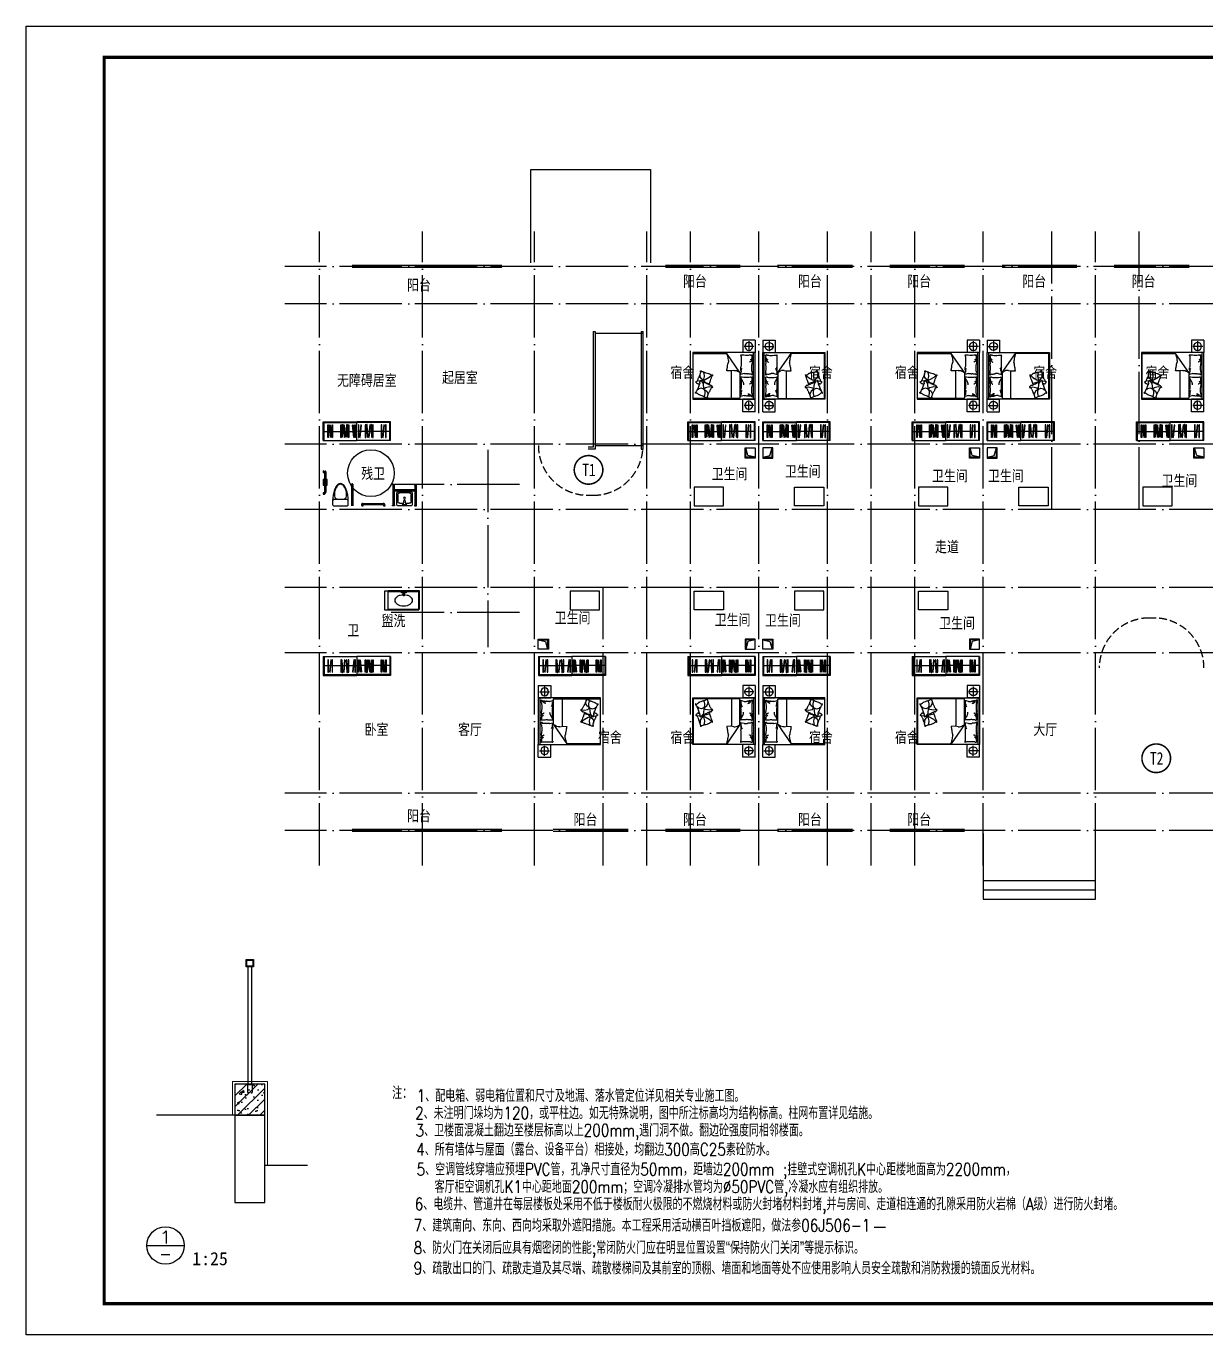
# Model space of a CAD drawing. Extents: x -695846 to 822170, y -413475 to 397179.
# Drawn here: x 335420 to 373275, y 267602 to 309602 of the extents above; entities that cross this region are included whole.
import ezdxf
from ezdxf.enums import TextEntityAlignment as Align

# ---------------------------------------------------------------- set-up
doc = ezdxf.new("R2010")
doc.units = 0
doc.header["$LTSCALE"] = 1000
doc.header["$MEASUREMENT"] = 0
doc.linetypes.add('DASH', pattern=[0.35, 0.25, -0.1])
doc.linetypes.add('DOTE', pattern=[2.42, 2, -0.2, 0.02, -0.2])
for name, color, linetype in [('001-栏杆', 163, 'Continuous'), ('A-平面阳台、护栏', 163, 'Continuous'), ('A-立面阳台栏杆', 157, 'Continuous'), ('A-详图', 151, 'Continuous'), ('BALCONY', 6, 'Continuous'), ('DIM_IDEN', 3, 'Continuous'), ('DOTE', 1, 'DOTE'), ('LVTRY', 6, 'Continuous'), ('PUB_DIM', 3, 'Continuous'), ('PUB_TEXT', 7, 'Continuous'), ('STAIR', 2, 'Continuous'), ('T-图框-175', 175, 'Continuous'), ('TREE', 74, 'Continuous')]:
    doc.layers.add(name, color=color, linetype=linetype)
doc.layers.add('_0', color=7, linetype='Continuous', lineweight=0)
doc.styles.add('-黑体', font='simhei.ttf', dxfattribs={"width": 0.8})
doc.styles.add('_HZTXT', font='txt.shx', dxfattribs={"width": 0.8, "bigfont": 'HZTXT.shx'})
doc.styles.add('COMP', font='complex_.ttf', dxfattribs={"bigfont": 'hztxt'})
doc.styles.add('DIM_FONT', font='SIMPLEX.shx', dxfattribs={"width": 0.8})

# ---------------------------------------------------------------- blocks, each defined once
blk = doc.blocks.new('wefegr')
at = {"layer": 'LVTRY', "color": 250}
for p, q in [((2978005, -398506), (2977980, -398506)), ((2977980, -398506), (2977980, -398594)), ((2978005, -398594), (2978005, -398506)), ((2977493, -398644), (2978493, -398644)), ((2978069, -398594), (2977917, -398594)), ((2977917, -398594), (2977917, -398644)), ((2978069, -398644), (2978069, -398594))]:
    blk.add_line(p, q, dxfattribs=at)
blk.add_lwpolyline([(2977493, -398670), (2978493, -398670), (2978493, -398067), (2977493, -398067)], close=True, dxfattribs=at)
for centre in [(2977942, -398619), (2978043, -398619)]:
    blk.add_circle(centre, 19.1, dxfattribs=at)
for centre, radius, start, end in [((2977849, -398356), 131, 148.8288, 211.1712), ((2977917, -398397), 211, 124.4003, 148.8288), ((2977917, -398315), 211, 211.1712, 235.5997), ((2977962, -398463), 290, 105.8345, 124.4003), ((2977962, -398249), 290, 235.5997, 254.1655), ((2977991, -398567), 398, 74.1655, 105.8345), ((2977991, -398145), 398, 254.1655, 268.3484), ((2977991, -398145), 398, 272.0081, 285.8345), ((2978021, -398463), 290, 55.5997, 74.1655), ((2978021, -398249), 290, 285.8345, 304.4003), ((2978066, -398397), 211, 31.1712, 55.5997), ((2978066, -398315), 211, 304.4003, 328.8288), ((2978134, -398356), 131, 328.8288, 31.1712)]:
    blk.add_arc(centre, radius, start, end, dxfattribs=at)
blk = doc.blocks.new('15w1e35rwe')
at = {"layer": 'LVTRY'}
for points in [[(592286, 135026), (593226, 135026), (593226, 134426), (592286, 134426)], [(594246, 133166), (594246, 133491), (593921, 133491), (593921, 133166)], [(594246, 133166), (594246, 133466), (593946, 133466), (593946, 133166)]]:
    blk.add_lwpolyline(points, close=True, dxfattribs=at)
blk.add_lwpolyline([(594246, 133466), (594012, 133412), (593946, 133166)], dxfattribs=at)
blk = doc.blocks.new('A$C4D475324')
at = {"ltscale": 100}
blk.add_lwpolyline([(40, 520), (460, 520, 0.414214), (500, 560), (500, 680, 0.414214), (460, 720), (40, 720, 0.414214), (0, 680), (0, 560, 0.414214)], format="xyb", close=True, dxfattribs=at)
for points in [[(0, 557, 0.093667), (63, 192, 0.042113), (95, 123, 0.118122), (179, 29, 0.197302), (250, 0, 0.197302), (321, 29, 0.118122), (405, 123, 0.042113), (437, 192, 0.093667), (500, 557)], [(343, 500), (156, 500, 0.382629), (56, 411, 0.091485), (69, 242, 0.091485), (141, 88, 0.128922), (213, 28, 0.111869), (249, 20, 0.111869), (285, 28, 0.128922), (358, 88, 0.091485), (430, 242, 0.091485), (442, 411, 0.382629), (343, 500, -0.382629)]]:
    blk.add_lwpolyline(points, format="xyb", dxfattribs=at)
blk = doc.blocks.new('A$C52573356')
at = {"layer": 'LVTRY', "linetype": 'Continuous'}
for p, q in [((1351, 486), (1351, 1176)), ((1391, 486), (1391, 1176)), ((2216, 80), (2216, 740)), ((2256, 100), (2256, 740)), ((2286, 800), (2276, 800)), ((2286, 760), (2276, 760)), ((2286, 100), (2236, 100)), ((2286, 60), (2236, 60))]:
    blk.add_line(p, q, dxfattribs=at)
at = {"layer": 'LVTRY', "linetype": 'DASH', "ltscale": 100}
blk.add_lwpolyline([(2176, 330), (2296, 330), (2296, 510), (2176, 510)], close=True, dxfattribs=at)
at = {"layer": 'LVTRY', "linetype": 'Continuous'}
for points in [[(2286, 755), (2296, 755), (2296, 805), (2286, 805)], [(2286, 55), (2296, 55), (2296, 105), (2286, 105)]]:
    blk.add_lwpolyline(points, close=True, dxfattribs=at)
for centre, radius, start, end in [((1371, 486), 20, 180, 0), ((2276, 740), 60, 90, 180), ((2276, 740), 20, 90, 180), ((2236, 80), 20, 89.9998, 270.0002)]:
    blk.add_arc(centre, radius, start, end, dxfattribs=at)
blk.add_blockref('A$C4D475324', (1496, 456), dxfattribs=at)
blk = doc.blocks.new('M_E31EAW')
at = {"color": 0, "linetype": 'ByBlock'}
for p, q in [((0, 215), (0, -215)), ((419, 245), (31, 245)), ((41, -31), (41, 31)), ((184, 10), (61, 31)), ((82, 26), (82, 153)), ((143, 215), (358, 215)), ((184, -10), (184, 10)), ((419, 153), (419, -153)), ((450, -215), (450, 215)), ((31, -245), (419, -245)), ((61, -31), (184, -10)), ((82, -153), (82, -26)), ((358, -215), (143, -215))]:
    blk.add_line(p, q, dxfattribs=at)
for centre, radius in [((51, 51), 20.5), ((245, 0), 30.7), ((51, -51), 20.5)]:
    blk.add_circle(centre, radius, dxfattribs=at)
for centre, radius, start, end in [((31, 215), 30.7, 90, 180), ((143, 153), 61.4, 90, 180), ((358, 153), 61.4, 0, 90), ((419, 215), 30.7, 0, 90), ((31, -215), 30.7, 180, 270), ((143, -153), 61.4, 180, 270), ((358, -153), 61.4, 270, 0), ((419, -215), 30.7, 270, 0)]:
    blk.add_arc(centre, radius, start, end, dxfattribs=at)
at = {"style": 'DIM_FONT', "width": 0.8, "flags": 9}
for tag in ['XSIZE', 'YSIZE']:
    blk.add_attdef(tag, (0, 0), '', height=0.5, dxfattribs=at)
blk = doc.blocks.new('A$C59E96B44')
at = {"layer": 'LVTRY'}
for p, q in [((14, 650), (14, 21)), ((54, 650), (54, 520)), ((714, 520), (54, 520)), ((54, 480), (54, 21)), ((714, 480), (54, 480)), ((714, 650), (714, 520)), ((714, 480), (714, 21)), ((754, 650), (754, 21))]:
    blk.add_line(p, q, dxfattribs=at)
for points in [[(0, 0), (0, 21), (68, 21), (68, 0)], [(769, 0), (769, 21), (701, 21), (701, 0)]]:
    blk.add_lwpolyline(points, close=True, dxfattribs=at)
for centre, start, end in [((34, 650), 0, 180), ((54, 500), 90, 270), ((734, 650), 0, 180), ((714, 500), 270, 90), ((714, 500), 270, 90)]:
    blk.add_arc(centre, 20, start, end, dxfattribs=at)
at = {"layer": 'LVTRY', "rotation": 90.00000000000001}
blk.add_blockref('M_E31EAW', (384, 0), dxfattribs=at)
blk = doc.blocks.new('A$C455d523c')
at = {"layer": 'LVTRY', "linetype": 'Continuous'}
for p, q in [((10, 745), (60, 745)), ((10, 705), (60, 705)), ((40, 705), (40, 65)), ((80, 725), (80, 65)), ((10, 45), (20, 45)), ((10, 5), (20, 5))]:
    blk.add_line(p, q, dxfattribs=at)
for points in [[(10, 750), (0, 750), (0, 700), (10, 700)], [(10, 50), (0, 50), (0, 0), (10, 0)]]:
    blk.add_lwpolyline(points, close=True, dxfattribs=at)
for centre, radius, start, end in [((60, 725), 20, 269.9998, 90.0002), ((20, 65), 20, 270, 0), ((20, 65), 60, 270, 0)]:
    blk.add_arc(centre, radius, start, end, dxfattribs=at)
blk = doc.blocks.new('A$C0917f041')
blk.add_blockref('A$C455d523c', (0, 0))
blk = doc.blocks.new('A$Cf8d6b2ec')
at = {"const_width": 50}
blk.add_lwpolyline([(918, 459, 1), (0, 459, 1)], format="xyb", close=True, dxfattribs=at)
at = {"layer": 'PUB_TEXT', "style": '-黑体', "width": 0.8}
blk.add_text('T1', height=400, dxfattribs=at).set_placement((254, 258, -343))
blk = doc.blocks.new('A$C4a45d1b0')
at = {"const_width": 50}
blk.add_lwpolyline([(918, 459, 1), (0, 459, 1)], format="xyb", close=True, dxfattribs=at)
at = {"layer": 'PUB_TEXT', "style": '-黑体', "width": 0.8}
blk.add_text('T2', height=400, dxfattribs=at).set_placement((254, 258, -343))
blk = doc.blocks.new('_INDEX')
blk.add_line((-0.5, 0), (0.5, 0))
blk.add_circle((0, 0), 0.5)
at = {"style": 'COMP'}
for tag, width, p, p2 in [('1', 1.388087, (-0.17, 0.05), (0.17, 0.05)), ('-', 0.84274, (-0.17, -0.39), (0.17, -0.39))]:
    blk.add_attdef(tag, text='', height=0.34, dxfattribs=dict(at, width=width)).set_placement(p, p2, align=Align.FIT)
blk = doc.blocks.new('A$C5FC3334E')
at = {"layer": 'LVTRY', "color": 250}
for p, q in [((0, 1080), (0, 0)), ((0, 1080), (600, 1080)), ((0, 1054), (600, 1054)), ((97, 938), (500, 938)), ((97, 917), (97, 938)), ((500, 917), (97, 917)), ((97, 839), (489, 879)), ((500, 858), (108, 819)), ((288, 1034), (288, 29)), ((489, 879), (500, 858)), ((500, 938), (500, 917)), ((576, 1054), (576, 0)), ((600, 1080), (600, 0)), ((108, 819), (97, 839)), ((97, 801), (500, 801)), ((97, 780), (97, 801)), ((500, 780), (97, 780)), ((97, 522), (500, 522)), ((97, 501), (97, 522)), ((500, 501), (97, 501)), ((97, 395), (489, 435)), ((106, 471), (111, 491)), ((506, 450), (106, 471)), ((111, 491), (512, 471)), ((489, 435), (500, 414)), ((500, 801), (500, 780)), ((500, 522), (500, 501)), ((512, 471), (506, 450)), ((0, 0), (600, 0)), ((108, 375), (97, 395)), ((97, 280), (500, 280)), ((97, 259), (97, 280)), ((500, 259), (97, 259)), ((97, 103), (489, 143)), ((108, 83), (97, 103)), ((97, 65), (500, 65)), ((97, 44), (97, 65)), ((500, 44), (97, 44)), ((106, 327), (111, 348)), ((506, 306), (106, 327)), ((500, 414), (108, 375)), ((500, 122), (108, 83)), ((111, 348), (512, 327)), ((489, 143), (500, 122)), ((500, 280), (500, 259)), ((500, 65), (500, 44)), ((512, 327), (506, 306))]:
    blk.add_line(p, q, dxfattribs=at)
blk = doc.blocks.new('A$C693362D3')
at = {"layer": 'LVTRY', "color": 250}
for p, q in [((0, 2300), (400, 2300)), ((0, 2300), (0, 1900)), ((204, 2265), (204, 1942)), ((400, 2300), (400, 1900)), ((0, 1900), (400, 1900)), ((0, 1900), (2000, 1900)), ((0, 400), (0, 1900)), ((40, 2096), (358, 2096)), ((53, 400), (53, 1900)), ((489, 1253), (916, 1872)), ((1968, 1872), (916, 1872)), ((1988, 446), (1988, 1852)), ((2000, 1900), (2000, 400)), ((687, 1326), (782, 1312)), ((762, 446), (762, 1315)), ((782, 1312), (912, 1314)), ((1641, 1237), (1661, 1273)), ((356, 1225), (469, 1197)), ((489, 1253), (489, 446)), ((1369, 1178), (1473, 1098)), ((1560, 928), (1471, 909)), ((1473, 1098), (1603, 1023)), ((1617, 948), (1560, 928)), ((1603, 1023), (1659, 1005)), ((1659, 1005), (1617, 948)), ((1627, 1134), (1641, 1237)), ((1659, 1005), (1627, 1134)), ((1744, 988), (1645, 947)), ((1646, 724), (1664, 910)), ((1659, 1005), (1722, 1055)), ((1659, 1005), (1753, 994)), ((1664, 910), (1701, 960)), ((1701, 960), (1709, 972)), ((1722, 1055), (1769, 1120)), ((1767, 992), (1862, 980)), ((1769, 1120), (1769, 1213)), ((356, 516), (469, 488)), ((509, 426), (1968, 426)), ((1369, 781), (1472, 795)), ((1472, 795), (1594, 769)), ((1553, 655), (1515, 561)), ((1515, 561), (1518, 537)), ((1646, 724), (1553, 655)), ((1594, 769), (1646, 724)), ((1646, 724), (1618, 657)), ((1618, 657), (1621, 588)), ((1621, 588), (1639, 490)), ((1639, 490), (1645, 487)), ((1646, 724), (1728, 755)), ((1728, 755), (1811, 735)), ((1811, 735), (1873, 681)), ((0, 400), (400, 400)), ((0, 0), (0, 400)), ((2000, 400), (0, 400)), ((40, 204), (358, 204)), ((204, 35), (204, 358)), ((400, 0), (400, 400)), ((0, 0), (400, 0))]:
    blk.add_line(p, q, dxfattribs=at)
for centre in [(204, 2094), (204, 206)]:
    blk.add_circle(centre, 127, dxfattribs=at)
for centre, radius, start, end in [((111, 1815), 25.1, 158.2117, 175.6975), ((115, 1815), 28.9, 175.6975, 210.6513), ((91, 1823), 3.42, 109.564, 158.2117), ((91, 1824), 2.32, 348.1069, 109.564), ((44, 1772), 53.9, 5.2592, 30.6513), ((97, 1823), 4.28, 168.1069, 248.0096), ((101, 1833), 15.6, 248.0096, 291.421), ((194, 1759), 99.2, 175.7841, 251.5603), ((-720, 1702), 821, 1.9079, 5.2592), ((-1393, 1680), 1494, 359.4243, 1.9079), ((320, 1767), 234, 200.8603, 207.2396), ((119, 1788), 32.8, 81.8665, 111.421), ((89, 1577), 246, 77.8905, 81.8665), ((182, 2011), 198, 257.8905, 262.3191), ((277, 2720), 913, 262.3191, 266.6313), ((264, 2486), 679, 266.6313, 271.6331), ((244, 3172), 1365, 271.6331, 273.055), ((-410, 15425), 13636, 273.055, 273.5049), ((404, 2135), 321, 273.5049, 279.9984), ((1616, 1683), 1164, 176.426, 179.7135), ((6170, 1660), 5719, 179.7135, 180.9704), ((600, 1747), 146, 167.131, 176.426), ((502, 1769), 45.3, 152.7159, 167.131), ((463, 1800), 19.3, 73.3022, 99.9984), ((393, 1825), 76.7, 332.7159, 343.7788), ((383, 1828), 87.5, 343.7788, 352.8796), ((468, 1817), 1.32, 352.8796, 73.3022), ((4853, 874), 4065, 167.0745, 169.2724), ((1532, 1636), 657, 164.0648, 167.0745), ((2664, 1313), 1835, 162.2636, 164.0648), ((1968, 1852), 20, 0, 90), ((391, 1188), 305, 164.256, 171.5628), ((387, 1576), 290, 175.1982, 182.5386), ((249, 1570), 152, 182.5386, 190.1899), ((-772, 1673), 873, 355.1982, 359.4243), ((-135, 1336), 242, 344.256, 352.4531), ((-421, 1449), 529, 6.0867, 10.1899), ((-938, 1394), 1049, 0, 6.0867), ((-572, 1394), 683, 352.4531, 0), ((180, 1695), 76.8, 207.2396, 218.3886), ((427, 1891), 392, 218.3886, 223.8115), ((307, 1776), 225, 223.8115, 230.9651), ((196, 1639), 49.3, 230.9651, 241.6832), ((267, 1772), 200, 241.6832, 246.9972), ((-251, 1082), 739, 17.1982, 25.3111), ((3814, 1621), 3362, 180.9704, 182.6096), ((600, 1293), 146, 168.4414, 186.4341), ((574, 1290), 120, 186.4341, 197.3864), ((1671, 1523), 1216, 182.6096, 184.6176), ((232, 1368), 230, 348.4414, 2.7491), ((-942, 1312), 1405, 2.7491, 4.6176), ((728, 965), 375, 110.1488, 129.6445), ((661, 1148), 180, 81.8644, 110.1488), ((916, 1619), 58.1, 169.2724, 187.7304), ((1051, 1638), 194, 187.7304, 193.1904), ((-1587, 1019), 2516, 11.6741, 13.1904), ((-1658, 1005), 2588, 9.495, 11.6741), ((-2834, 808), 3780, 7.692, 9.495), ((2019, -338), 1648, 103.841, 105.2625), ((1494, 1792), 545, 283.841, 286.3122), ((1597, 1441), 180, 286.3122, 290.7773), ((717, 3762), 2662, 290.7773, 291.9373), ((1683, 1362), 75.5, 291.9373, 315.0955), ((1748, 1297), 16.8, 84.6428, 135.0955), ((1749, 1308), 5.8, 27.2959, 84.6428), ((1709, 1288), 50.9, 8.6443, 27.2959), ((1700, 1286), 59.9, 352.216, 8.6443), ((1822, 1270), 63, 172.216, 188.2293), ((2185, 1322), 430, 188.2293, 196.3527), ((111, 1106), 25.1, 158.2117, 175.6975), ((115, 1105), 28.9, 175.6975, 210.6513), ((249, 1209), 161, 171.5628, 180), ((178, 1209), 90.4, 180, 191.2724), ((91, 1114), 3.42, 109.564, 158.2117), ((103, 1194), 13.1, 191.2724, 296.5805), ((91, 1115), 2.32, 348.1069, 109.564), ((44, 1063), 53.9, 5.2592, 30.6513), ((97, 1113), 4.28, 168.1069, 248.0096), ((101, 1124), 15.6, 248.0096, 291.421), ((194, 1050), 99.2, 175.7841, 251.5603), ((-720, 993), 821, 1.9079, 5.2592), ((387, 867), 290, 175.1982, 182.5386), ((249, 861), 152, 182.5386, 190.1899), ((-772, 964), 873, 355.1982, 359.4243), ((-1393, 970), 1494, 359.4243, 1.9079), ((320, 1058), 234, 200.8603, 207.2396), ((119, 1079), 32.8, 81.8665, 111.421), ((93, 1213), 34.2, 296.5805, 355.5998), ((180, 986), 76.8, 207.2396, 218.3886), ((427, 1182), 392, 218.3886, 223.8115), ((89, 868), 246, 77.8905, 81.8665), ((180, 1699), 492, 263.7676, 270), ((182, 1302), 198, 257.8905, 262.3191), ((307, 1067), 225, 223.8115, 230.9651), ((277, 2011), 913, 262.3191, 266.6313), ((196, 930), 49.3, 230.9651, 241.6832), ((267, 1063), 200, 241.6832, 246.9972), ((180, 1411), 204, 270, 279.6844), ((66, 2080), 882, 279.6844, 282.1984), ((264, 1777), 679, 266.6313, 271.6331), ((320, 907), 317, 98.0051, 102.1984), ((367, 569), 659, 92.6649, 98.0051), ((244, 2463), 1365, 271.6331, 273.055), ((-410, 14716), 13636, 273.055, 273.5049), ((340, 1160), 67.7, 75.9548, 92.6649), ((647, 880), 272, 175.9172, 183.5552), ((433, 896), 58, 159.3257, 175.9172), ((853, 737), 507, 155.6735, 159.3257), ((1696, 356), 1432, 153.5015, 155.6735), ((694, 855), 313, 147.865, 153.5015), ((404, 1426), 321, 273.5049, 279.9984), ((1046, 634), 729, 144.1737, 147.865), ((1616, 974), 1164, 176.426, 179.7135), ((6170, 951), 5719, 179.7135, 180.9704), ((3814, 911), 3362, 180.9704, 182.6096), ((600, 1037), 146, 167.131, 176.426), ((502, 1060), 45.3, 152.7159, 167.131), ((240, 1186), 230, 9.4841, 17.3864), ((463, 1091), 19.3, 73.3022, 99.9984), ((393, 1116), 76.7, 332.7159, 343.7788), ((200, 1179), 271, 4.0829, 9.4841), ((383, 1119), 87.5, 343.7788, 352.8796), ((469, 1198), 0.917, 255.9551, 4.0829), ((468, 1108), 1.32, 352.8796, 73.3022), ((1373, 1177), 4.43, 103.2808, 176.0516), ((1404, 1175), 35.2, 176.0516, 200.3452), ((1427, 1184), 60.1, 200.3452, 218.5854), ((1374, 1175), 6.3, 36.5792, 103.2808), ((1390, 1188), 14.2, 216.5792, 259.5926), ((1318, 1097), 79.2, 22.7069, 38.5854), ((1402, 1250), 77.1, 259.5926, 267.2714), ((619, 804), 837, 20.1287, 22.7069), ((1399, 1188), 15.3, 267.2714, 284.5709), ((1393, 1211), 39.3, 284.5709, 296.8179), ((1459, 783), 77.4, 125.8936, 136.4776), ((-3378, -661), 5094, 19.0836, 20.1287), ((1252, 1490), 352, 296.8179, 300.9056), ((1427, 827), 22.6, 81.9508, 125.8936), ((1437, 895), 45.8, 261.9508, 292.4162), ((1333, 1355), 194, 300.9056, 309.7005), ((-1536, -23), 3145, 16.6085, 19.0836), ((1071, 1782), 1005, 292.4162, 295.0529), ((1508, 1143), 81, 116.0735, 129.7005), ((1559, 1039), 197, 107.8396, 116.0735), ((1366, 842), 117, 10.7366, 16.6085), ((782, 2399), 1687, 295.0529, 297.0884), ((2113, -680), 2003, 105.2625, 107.8396), ((838, 2291), 1565, 297.0884, 299.936), ((1726, 749), 214, 112.2355, 119.936), ((1736, 1009), 23.1, 292.2355, 342.8133), ((1762, 1001), 4.67, 19.3799, 162.8133), ((1758, 1000), 9.2, 355.7407, 19.3799), ((1801, 996), 34, 175.7407, 187.9822), ((1961, 1019), 195, 187.9822, 194.8807), ((1599, 923), 179, 7.6784, 14.8807), ((2371, 1377), 624, 196.3527, 203.0962), ((1706, 937), 71.2, 355.4882, 7.6784), ((1843, 926), 66.3, 175.4882, 188.1216), ((1893, 933), 117, 188.1216, 201.0043), ((4720, 2019), 3145, 201.0043, 203.4795), ((2121, -67), 1005, 108.0203, 109.3448), ((7168, 3422), 5838, 203.0962, 203.4523), ((1824, 846), 45.8, 77.5549, 108.0203), ((-3786, -1330), 6102, 23.104, 23.4523), ((-28, 273), 2016, 22.0188, 23.104), ((1839, 912), 22.6, 257.5549, 301.4977), ((4712, 2190), 3097, 202.0188, 202.8944), ((1810, 959), 77.4, 301.4977, 312.0817), ((1892, 999), 35.9, 202.8944, 268.8496), ((1716, 1063), 218, 312.0817, 318.389), ((1385, 1357), 660, 318.389, 319.3878), ((2177, 678), 383, 138.0754, 139.3878), ((1891, 951), 12.7, 316.7905, 88.8496), ((1926, 904), 45.2, 131.4767, 138.0754), ((1850, 990), 69.7, 311.4767, 316.7905), ((249, 500), 161, 171.5628, 180), ((178, 500), 90.4, 180, 191.2724), ((391, 479), 305, 164.256, 171.5628), ((103, 485), 13.1, 191.2724, 296.5805), ((-135, 627), 242, 344.256, 352.4531), ((-421, 740), 529, 6.0867, 10.1899), ((-938, 685), 1049, 0, 6.0867), ((-572, 685), 683, 352.4531, 0), ((93, 504), 34.2, 296.5805, 355.5998), ((252, 437), 140, 95.6311, 152.7964), ((180, 990), 492, 263.7676, 270), ((216, 446), 89.9, 131.4429, 143.7359), ((191, 474), 52.6, 115.3551, 131.4429), ((233, 385), 151, 111.8149, 115.3551), ((254, 335), 206, 108.7799, 111.8149), ((180, 702), 204, 270, 279.6844), ((205, 476), 56.2, 90, 108.7799), ((205, 441), 91.5, 75.3149, 90), ((66, 1370), 882, 279.6844, 282.1984), ((320, 198), 317, 98.0051, 102.1984), ((367, -140), 659, 92.6649, 98.0051), ((340, 450), 67.7, 75.9548, 92.6649), ((-251, 373), 739, 17.1982, 25.3111), ((600, 584), 146, 168.4414, 186.4341), ((574, 581), 120, 186.4341, 197.3864), ((1671, 814), 1216, 182.6096, 184.6176), ((232, 659), 230, 348.4414, 2.7491), ((-942, 603), 1405, 2.7491, 4.6176), ((240, 476), 230, 9.4841, 17.3864), ((200, 470), 271, 4.0829, 9.4841), ((469, 489), 0.917, 255.9551, 4.0829), ((509, 446), 20, 180, 270), ((742, 446), 20, 270, 0), ((1378, 785), 12.7, 141.1864, 273.2455), ((1422, 749), 69.7, 135.8726, 141.1864), ((1340, 829), 45.2, 315.8726, 322.4713), ((1072, 1035), 383, 322.4713, 323.7837), ((1381, 736), 35.9, 27.2902, 93.2455), ((1914, 418), 660, 142.7849, 143.7837), ((1561, 686), 218, 136.4776, 142.7849), ((-1340, -667), 3097, 26.4147, 27.2902), ((3240, 1607), 2016, 206.4147, 207.4999), ((6864, 3494), 6102, 207.4999, 207.8482), ((-3694, -2084), 5838, 27.4921, 27.8482), ((932, 324), 624, 20.7486, 27.4921), ((1113, 392), 430, 12.6252, 20.7486), ((1471, 472), 63, 356.6119, 12.6252), ((1594, 465), 59.9, 176.6119, 193.0402), ((1585, 463), 50.9, 193.0402, 211.6917), ((1547, 439), 5.8, 211.6917, 269.0386), ((1547, 450), 16.8, 269.0386, 319.4914), ((1617, 390), 75.5, 116.3332, 139.4914), ((2764, -1928), 2662, 115.1732, 116.3332), ((1709, 319), 180, 110.7081, 115.1732), ((1838, -23), 545, 108.2369, 110.7081), ((1151, 2060), 1648, 288.2369, 289.6584), ((1032, 2394), 2003, 289.6584, 292.2355), ((1716, 722), 197, 292.2355, 300.4694), ((1774, 623), 81, 300.4694, 314.0964), ((1966, 425), 194, 125.3015, 134.0964), ((6508, 2796), 5094, 203.4795, 204.5246), ((2057, 296), 352, 121.2138, 125.3015), ((2635, 1028), 837, 204.5246, 207.1028), ((1895, 564), 39.3, 108.9668, 121.2138), ((1887, 586), 15.3, 91.6673, 108.9668), ((1889, 525), 77.1, 83.9885, 91.6673), ((1960, 683), 79.2, 207.1028, 222.9813), ((1895, 587), 14.2, 40.9751, 83.9885), ((1858, 588), 60.1, 24.7411, 42.9813), ((1911, 601), 6.3, 220.9751, 287.6767), ((1881, 599), 35.2, 0.4475, 24.7411), ((1912, 599), 4.43, 287.6767, 0.4475), ((1968, 446), 20, 270, 0)]:
    blk.add_arc(centre, radius, start, end, dxfattribs=at)
at = {"layer": 'LVTRY', "color": 250, "style": 'DIM_FONT', "width": 0.8, "flags": 9}
for tag in ['YSIZE', 'XSIZE']:
    blk.add_attdef(tag, (0, 400), '', height=0.5, rotation=90, dxfattribs=at)

msp = doc.modelspace()

# ---------------------------------------------------------------- hatches: boundary and pattern name
h = msp.add_hatch()
h.set_pattern_fill('钢筋混凝土', color=8, scale=100)
h.set_pattern_definition([(45, (-168918.42, 47781.98), (-176.7767, 176.7767), []), (50, (-168918.4, 47782), (717.2602, -62.75213), [75, -825]), (355, (-168918.4, 47782), (-138.7513, 752.1921), [60, -660]), (100.4514, (-168858.65, 47776.75), (578.5094, 689.4395), [63.7402, -701.1421]), (46.1842, (-168918.4, 47982), (1067.241, -165.519), [112.5, -1237.5]), (96.6356, (-168829.5, 47968.2), (934.6627, 974.1179), [95.6103, -1051.713]), (351.1842, (-168918.4, 47982), (934.662, 974.1186), [90, -990]), (21, (-168818.4, 47932), (596.90705, -402.6189), [75, -825]), (326, (-168818.4, 47932), (243.3153, 725.15), [60, -660]), (71.4514, (-168768.7, 47898.4), (840.2226, 322.5305), [63.7402, -701.1421]), (37.5, (-168918.42, 47781.98), (12.15986, 332.89385), [0, -652, 0, -670, 0, -662.5]), (7.5, (-168918.42, 47781.98), (263.06954, 394.41171), [0, -382, 0, -637, 0, -252.5]), (327.5, (-169141.42, 47781.98), (533.82244, -22.55487), [0, -250, 0, -780, 0, -1035]), (317.5, (-169241.4, 47782), (583.18617, 100.105), [0, -325, 0, -518, 0, -735])])
h.paths.add_polyline_path([(342120, 274649), (343080, 274649), (343080, 275649), (342120, 275649)])
at = {"layer": '001-栏杆'}
h = msp.add_hatch(dxfattribs=at)
h.set_pattern_fill('ANSI31', color=256, scale=16, style=0)
h.set_pattern_definition([(135, (1448652.817, -1499132.63), (17.96051224, 17.96051224), [])])
h.paths.add_polyline_path([(342480, 275649), (342480, 275625), (342720, 275625), (342720, 275649)])

# ---------------------------------------------------------------- linework, layer by layer
msp.add_circle((346483, 295256), 750)
for p, q in [((342523, 275625), (342523, 275385)), ((342676, 275625), (342676, 275385))]:
    msp.add_line(p, q, dxfattribs=at)
msp.add_lwpolyline([(342480, 275625), (342480, 275649), (342720, 275649), (342720, 275625)], close=True, dxfattribs=at)
for centre in [(342545, 275385), (342654, 275385)]:
    msp.add_arc(centre, 21.8, 180, 0, dxfattribs=at)
at = {"layer": '_0'}
msp.add_lwpolyline([(343160, 273049), (343160, 275729), (342040, 275729), (342040, 274649)], dxfattribs=at)
at = {"layer": 'A-平面阳台、护栏'}
for p, q in [((358335, 301917), (355935, 301917)), ((358335, 301857), (355935, 301857)), ((361935, 301917), (359535, 301917)), ((361935, 301857), (359535, 301857)), ((365535, 301917), (363135, 301917)), ((365535, 301857), (363135, 301857)), ((369135, 301917), (366735, 301917)), ((369135, 301857), (366735, 301857)), ((372735, 301917), (370335, 301917)), ((372735, 301857), (370335, 301857)), ((354735, 283817), (352335, 283817)), ((354735, 283757), (352335, 283757)), ((358335, 283817), (355935, 283817)), ((358335, 283757), (355935, 283757)), ((361935, 283817), (359535, 283817)), ((361935, 283757), (359535, 283757)), ((365535, 283817), (363135, 283817)), ((365535, 283757), (363135, 283757))]:
    msp.add_line(p, q, dxfattribs=at)
for points in [[(350685, 301917), (345885, 301917)], [(350685, 301857), (345885, 301857)], [(350685, 283817), (345885, 283817)], [(350685, 283757), (345885, 283757)]]:
    msp.add_lwpolyline(points, dxfattribs=at)
at = {"layer": 'A-立面阳台栏杆'}
for points in [[(342480, 279649), (342720, 279649), (342720, 279409), (342480, 279409)], [(342504, 279625), (342696, 279625), (342696, 279433), (342504, 279433)]]:
    msp.add_lwpolyline(points, close=True, dxfattribs=at)
for points in [[(342540, 275649), (342540, 279409)], [(342660, 275649), (342660, 279409)]]:
    msp.add_lwpolyline(points, dxfattribs=at)
at = {"layer": 'A-详图'}
for points in [[(342120, 274649), (343080, 274649), (343080, 275649), (342120, 275649)], [(342120, 271849), (343080, 271849), (343080, 274649), (342120, 274649)]]:
    msp.add_lwpolyline(points, close=True, dxfattribs=at)
for points in [[(342120, 274649), (339600, 274649)], [(343080, 273049), (344446, 273049)]]:
    msp.add_lwpolyline(points, dxfattribs=at)
at = {"layer": 'DIM_IDEN'}
msp.add_line((362998, 271049), (362629, 271049), dxfattribs=at)
at = {"layer": 'DOTE'}
for p, q in [((344835, 282667), (344835, 303007)), ((348135, 282667), (348135, 303007)), ((351735, 282667), (351735, 303007)), ((355335, 282667), (355335, 303007)), ((356735, 282667), (356735, 303007)), ((358935, 282667), (358935, 303007)), ((361135, 282667), (361135, 303007)), ((362535, 282667), (362535, 303007)), ((363935, 282667), (363935, 303007)), ((366135, 282667), (366135, 303007)), ((368335, 294087), (368335, 303007)), ((369735, 282667), (369735, 303007)), ((371135, 294087), (371135, 303007)), ((381355, 301887), (343715, 301887)), ((381355, 300687), (343715, 300687)), ((381355, 296187), (343715, 296187)), ((350235, 296007), (350235, 289667)), ((351255, 294887), (347135, 294887)), ((381355, 294087), (343715, 294087)), ((381355, 291587), (343715, 291587)), ((353935, 282667), (353935, 291587)), ((351255, 290787), (347135, 290787)), ((381355, 289487), (343715, 289487)), ((381355, 284987), (343715, 284987)), ((381355, 283787), (343715, 283787))]:
    msp.add_line(p, q, dxfattribs=at)
at = {"layer": 'LVTRY'}
msp.add_lwpolyline([(348015, 291467), (346915, 291467), (346915, 290867), (348015, 290867)], close=True, dxfattribs=at)
at = {"layer": 'STAIR', "color": 9, "linetype": 'DASH'}
for p, q in [((353455, 294547), (353615, 294547)), ((371615, 290607), (371455, 290607))]:
    msp.add_line(p, q, dxfattribs=at)
at = {"layer": 'STAIR', "elevation": -343}
for points in [[(351615, 302007), (351615, 305007), (355455, 305007), (355455, 302007)], [(366135, 283687), (366135, 281587), (369735, 281587), (369735, 283687)], [(366135, 282187), (369735, 282187)], [(366135, 281887), (369735, 281887)]]:
    msp.add_lwpolyline(points, dxfattribs=at)
at = {"layer": 'STAIR'}
for points in [[(353615, 299807), (353615, 296087), (353455, 296087)], [(353675, 299807), (353675, 296027), (353455, 296027)], [(353615, 299807), (353675, 299807)], [(353675, 299747), (355215, 299747)], [(355155, 299807), (355155, 296027), (355215, 296027), (355215, 299807)], [(355155, 299807), (355215, 299807)], [(353675, 296147), (355215, 296147)]]:
    msp.add_lwpolyline(points, dxfattribs=at)
at = {"layer": 'STAIR', "color": 9, "linetype": 'DASH'}
for points in [[(351855, 296147, 0.414214), (353455, 294547)], [(355215, 296147, -0.414214), (353615, 294547)], [(369855, 289007, -0.414214), (371455, 290607)], [(373215, 289007, 0.414214), (371615, 290607)]]:
    msp.add_lwpolyline(points, format="xyb", dxfattribs=at)
at = {"layer": 'T-图框-175'}
msp.add_lwpolyline([(335420, 267602), (335420, 309602), (394820, 309602), (394820, 267602)], close=True, dxfattribs=at)
at = {"layer": 'T-图框-175', "const_width": 100}
msp.add_lwpolyline([(337920, 268602), (393820, 268602), (393820, 308602), (337920, 308602)], close=True, dxfattribs=at)

# ---------------------------------------------------------------- block references
for name, p in [('A$Cf8d6b2ec', (353007, 294903)), ('15w1e35rwe', (-235431, 156441)), ('15w1e35rwe', (-228231, 156441)), ('A$C4a45d1b0', (371225, 285647))]:
    msp.add_blockref(name, p)
at = {"xscale": -1, "rotation": 180}
for p in [(-235431, 429232), (-228231, 429232), (-221031, 429232)]:
    msp.add_blockref('15w1e35rwe', p, dxfattribs=at)
for name, p, rotation in [('15w1e35rwe', (953300, 429232), 180), ('15w1e35rwe', (960500, 429232), 180), ('A$C0917f041', (346937, 294207), 90)]:
    msp.add_blockref(name, p, dxfattribs=dict(rotation=rotation))
at = {"xscale": -1}
for p in [(946100, 156441), (953300, 156441)]:
    msp.add_blockref('15w1e35rwe', p, dxfattribs=at)
at = {"layer": 'LVTRY', "color": 250, "xscale": -1}
for name, p, rotation in [('A$C693362D3', (358815, 297229), 359.9999039109273), ('A$C693362D3', (366015, 297229), 359.9999039109273), ('A$C693362D3', (373215, 297229), 1.878583448799986e-06), ('wefegr', (-2630458, -107183, -343), 180), ('A$C693362D3', (351854, 288444), 179.9999979976275), ('A$C693362D3', (359054, 288444), 179.9999979976275)]:
    msp.add_blockref(name, p, dxfattribs=dict(at, rotation=rotation))
at = {"layer": 'LVTRY', "color": 250}
for p, rotation in [((359054, 297229), 2.053451123629391e-06), ((366254, 297229), 2.053451123629391e-06), ((358815, 288444), 180), ((366015, 288444), 180)]:
    msp.add_blockref('A$C693362D3', p, dxfattribs=dict(at, rotation=rotation))
at = {"layer": 'LVTRY'}
for name, p, rotation in [('A$C5FC3334E', (346035, 296307), 90), ('A$C52573356', (347251, 295382), 180), ('A$C5FC3334E', (346035, 289367), 270)]:
    msp.add_blockref(name, p, dxfattribs=dict(at, rotation=rotation))
at = {"layer": 'LVTRY', "xscale": -1}
for p, rotation in [((346035, 296307), 270), ((346035, 289367), 90)]:
    msp.add_blockref('A$C5FC3334E', p, dxfattribs=dict(at, rotation=rotation))
msp.add_blockref('A$C59E96B44', (347945, 294207), dxfattribs=at)
at = {"layer": 'PUB_DIM', "xscale": 1200, "yscale": 1200, "zscale": 1200}
msp.add_blockref('_INDEX', (339892, 270470), dxfattribs=at).add_auto_attribs({'1': '1', '-': '-'})
at = {"layer": 'TREE'}
for p, rotation in [((357734, 296307), 89.99990391092726), ((360135, 296307), 90.00000205345113), ((364934, 296307), 89.99990391092726), ((367335, 296307), 90.00000205345113), ((372134, 296307), 90.00000187867501), ((352935, 289367), 269.9999979976276), ((357734, 289367), 270), ((360135, 289367), 269.9999979976276), ((364934, 289367), 270)]:
    msp.add_blockref('A$C5FC3334E', p, dxfattribs=dict(at, rotation=rotation))
at = {"layer": 'TREE', "xscale": -1}
for p, rotation in [((357734, 296307), 269.9999039109272), ((360135, 296307), 270.0000020534512), ((364934, 296307), 269.9999039109272), ((367335, 296307), 270.0000020534512), ((372134, 296307), 270.0000018786751), ((352935, 289367), 89.99999799762749), ((357734, 289367), 90), ((360135, 289367), 89.99999799762749), ((364934, 289367), 90)]:
    msp.add_blockref('A$C5FC3334E', p, dxfattribs=dict(at, rotation=rotation))

# ---------------------------------------------------------------- texts
at = {"layer": 'BALCONY', "color": 3, "style": '_HZTXT', "width": 0.8}
for s, p in [('注：', (347164, 275167)), ('1、配电箱、弱电箱位置和尺寸及地漏、落水管定位详见相关专业施工图。', (347953, 275076)), ('2、未注明门垛均为120，或平柱边。如无特殊说明，图中所注标高均为结构标高。柱网布置详见结施。', (347902, 274522)), ('3、卫楼面混凝土翻边至楼层标高以上200mm,遇门洞不做。翻边砼强度同相邻楼面。', (347916, 273966)), ('4、所有墙体与屋面（露台、设备平台）相接处，均翻边300高C25素砼防水。', (347939, 273353)), ('5、空调管线穿墙应预埋PVC管，孔净尺寸直径为50mm，距墙边200mm ;挂壁式空调机孔K中心距楼地面高为2200mm，', (347949, 272716)), ('客厅柜空调机孔K1中心距地面200mm；空调冷凝排水管均为%%C50PVC管,冷凝水应有组织排放。', (348528, 272154)), ('6、电缆井、管道井在每层楼板处采用不低于楼板耐火极限的不燃烧材料或防火封堵材料封堵,并与房间、走道相连通的孔隙采用防火岩棉（A级）进行防火封堵。', (347889, 271601)), ('7、建筑南向、东向、西向均采取外遮阳措施。本工程采用活动横百叶挡板遮阳，做法参06J506-1', (347856, 270915)), ('8、防火门在关闭后应具有烟密闭的性能;常闭防火门应在明显位置设置“保持防火门关闭”等提示标识。', (347856, 270199)), ('9、疏散出口的门、疏散走道及其尽端、疏散楼梯间及其前室的顶棚、墙面和地面等处不应使用影响人员安全疏散和消防救援的镜面反光材料。', (347856, 269541))]:
    msp.add_text(s, height=400, dxfattribs=at).set_placement(p)
at = {"layer": 'PUB_TEXT', "style": '-黑体', "width": 0.8}
for s, p in [('阳台', (356497, 301241, -343)), ('阳台', (360187, 301241, -343)), ('阳台', (363697, 301241, -343)), ('阳台', (367387, 301241, -343)), ('阳台', (370897, 301241, -343)), ('阳台', (347643, 301122, -343)), ('宿舍', (356096, 298313, -343)), ('宿舍', (360540, 298313, -343)), ('宿舍', (363296, 298313, -343)), ('宿舍', (367740, 298313, -343)), ('宿舍', (371340, 298313, -343)), ('无障碍居室', (345397, 298061, -343)), ('起居室', (348766, 298153, -686)), ('残卫', (346172, 295073, -343)), ('卫生间', (357417, 295060, -343)), ('卫生间', (359768, 295141, -343)), ('卫生间', (364487, 294997, -343)), ('卫生间', (366285, 294997, -343)), ('卫生间', (371855, 294841, -343)), ('盥洗', (346827, 290349, -343)), ('卫生间', (352383, 290441, -343)), ('卫生间', (357518, 290376, -343)), ('卫生间', (359132, 290362, -343)), ('卫生间', (364719, 290272, -343)), ('卫', (345726, 290043, -343)), ('卧室', (346279, 286856, -343)), ('客厅', (349279, 286856, -343)), ('宿舍', (353768, 286604, -343)), ('宿舍', (356096, 286604, -343)), ('宿舍', (360540, 286604, -343)), ('宿舍', (363296, 286604, -343)), ('大厅', (367742, 286856, -343)), ('阳台', (347643, 284084, -343)), ('阳台', (352987, 283966, -343)), ('阳台', (356497, 283966, -343)), ('阳台', (360187, 283966, -343)), ('阳台', (363697, 283966, -343))]:
    msp.add_text(s, height=350, dxfattribs=at).set_placement(p)
msp.add_text('走道', height=350, rotation=359.9998, dxfattribs=at).set_placement((364584, 292719, -343))
at = {"layer": 'PUB_TEXT', "style": '-黑体'}
msp.add_text('1:25', height=420, dxfattribs=at).set_placement((340749, 269837))

doc.saveas('drawing.dxf')
